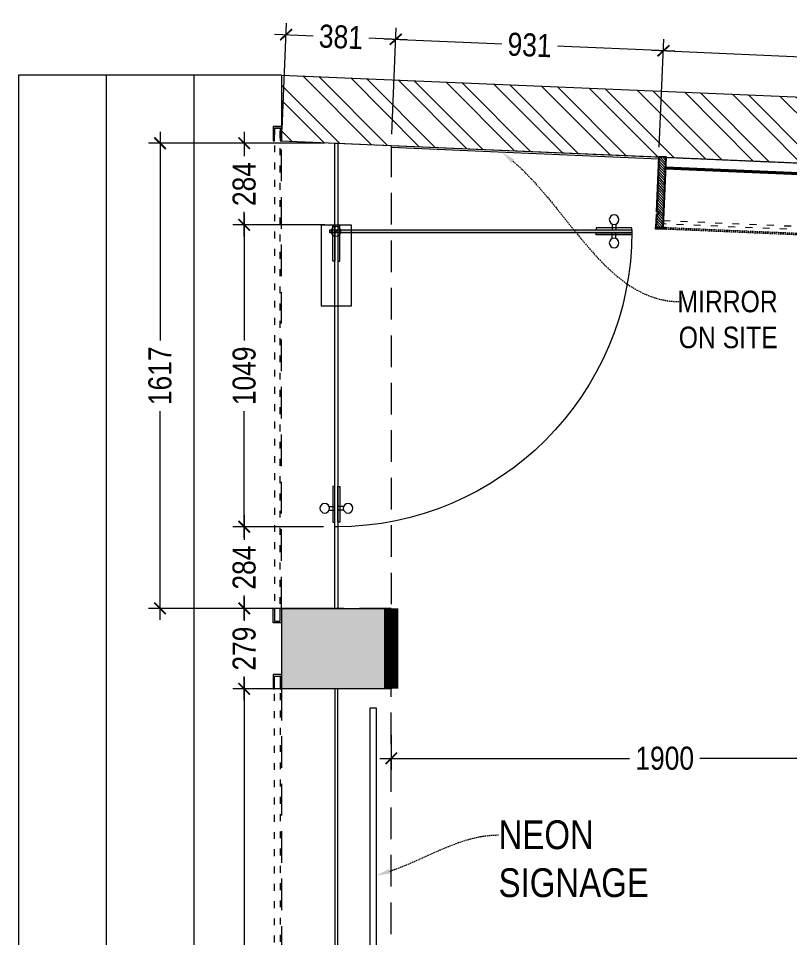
# Model space of a CAD drawing. Extents: x 8885 to 22004, y -1013833 to -999816.
# Drawn here: x 8885 to 11565, y -1010475 to -1007279 of the extents above; entities that cross this region are included whole.
import ezdxf
from ezdxf import colors
from ezdxf.entities.mleader import LeaderData, LeaderLine
from ezdxf.lldxf.tags import DXFTag
from ezdxf.math import Vec2, Vec3

# ---------------------------------------------------------------- set-up
doc = ezdxf.new("R2010")
doc.units = 0
doc.header["$LTSCALE"] = 40
doc.header["$MEASUREMENT"] = 0
doc.header["$PDMODE"] = 3
for name, pattern in [('a_p6_plan_L18$0$HIDDEN', [0.375, 0.25, -0.125]), ('ACAD_ISO03W100', [30, 12, -18]), ('HIDDEN', [0.375, 0.25, -0.125]), ('HIDDEN2', [0.1875, 0.125, -0.0625])]:
    doc.linetypes.add(name, pattern=pattern)
for name, color, linetype, lineweight in [('A-WALL-MASY', 1, 'Continuous', 9), ('beam', 90, 'Continuous', 9), ('Column', 243, 'Continuous', 9), ('Column hatch', 8, 'Continuous', 9), ('dimensions', 149, 'Continuous', 5), ('Floor-Unit', 1, 'Continuous', 13), ('Glass-FrontGlazing', 150, 'Continuous', 20), ('LENS_GLASS', 4, 'Continuous', 5), ('LENS_TEXT', 31, 'HIDDEN2', 5), ('LN-ELEVATION-1', 81, 'Continuous', 25), ('LN-ELEVATION-3', 125, 'a_p6_plan_L18$0$HIDDEN', 18), ('LN-ELEVATION-4', 145, 'Continuous', 13), ('LN-HATCH', 251, 'Continuous', 0), ('Mirror', 4, 'Continuous', 15), ('shutter', 172, 'Continuous', 9), ('Steps', 4, 'Continuous', 9), ('wall hatch', 22, 'Continuous', 9)]:
    doc.layers.add(name, color=color, linetype=linetype, lineweight=lineweight)
doc.layers.add('LK-MIRROR', color=133, linetype='Continuous', lineweight=13, true_color=0x44c9e4)
doc.styles.get("Standard").update_dxf_attribs({"font": 'ARIALN.TTF'})
tags = doc.linetypes.add('DASHED2', pattern=[0.375, 0.25, -0.125]).pattern_tags.tags
tags[6:7] = [DXFTag(74, 4), DXFTag(75, 0), DXFTag(340, '0'), DXFTag(46, 1.0), DXFTag(50, 0.0), DXFTag(44, 0.0), DXFTag(45, 0.0)]
tags[4:5] = [DXFTag(74, 4), DXFTag(75, 0), DXFTag(340, '0'), DXFTag(46, 1.0), DXFTag(50, 0.0), DXFTag(44, 0.0), DXFTag(45, 0.0)]
doc.dimstyles.new('Working', dxfattribs={"dimscale": 0.8, "dimtxt": 100, "dimasz": 50, "dimexe": 50, "dimexo": 50, "dimgap": 0, "dimtad": 0, "dimdec": 0, "dimzin": 0, "dimdsep": 46, "dimtxsty": 'Standard', "dimblk": 'ARCHTICK', "dimcen": 0, "dimdle": 50, "dimclrd": 250, "dimclre": 8, "dimclrt": 7, "dimadec": 0, "dimazin": 0, "dimtfac": 1, "dimtdec": 0, "dimtofl": 0, "dimtmove": 1, "dimatfit": 3, "dimfxl": 3, "dimtolj": 1, "dimlwd": 5, "dimlwe": 0, "dimarcsym": 0})

# ---------------------------------------------------------------- blocks, each defined once
blk = doc.blocks.new('GFHFD')
at = {"layer": 'LN-HATCH', "ltscale": 0.5}
h = blk.add_hatch(dxfattribs=at)
h.set_pattern_fill('ANSI31', color=256, scale=2)
h.set_pattern_definition([(45, (4097187.331, 1708800.267), (-4.4901280605, 4.4901280605), [])])
h.paths.add_polyline_path([(792.1, 220), (792.1, 30), (786.1, 30), (786.1, 20), (792.1, 20), (792.1, -24), (767.1, -24), (767.1, 220)])
h.paths.add_polyline_path([(-382.9, 180), (767.1, 180), (767.1, 186), (-382.9, 186)])
h.paths.add_polyline_path([(757.1, -24), (757.1, -30), (792.1, -30), (792.1, -24)])
h.paths.add_polyline_path([(-407.9, 220), (-407.9, 30), (-401.9, 30), (-401.9, 20), (-407.9, 20), (-407.9, -24), (-382.9, -24), (-382.9, 220)])
h.paths.add_polyline_path([(-372.9, -24), (-372.9, -30), (-407.9, -30), (-407.9, -24)])
at = {"layer": 'LN-ELEVATION-1', "ltscale": 0.5}
for points in [[(-407.9, 220), (-407.9, 30), (-401.9, 30), (-401.9, 20), (-407.9, 20), (-407.9, -24), (-382.9, -24), (-382.9, 220)], [(792.1, 220), (792.1, 30), (786.1, 30), (786.1, 20), (792.1, 20), (792.1, -24), (767.1, -24), (767.1, 220)], [(-382.9, 180), (767.1, 180), (767.1, 186), (-382.9, 186)], [(-372.9, -24), (-372.9, -30), (-407.9, -30), (-407.9, -24)], [(757.1, -24), (757.1, -30), (792.1, -30), (792.1, -24)]]:
    blk.add_lwpolyline(points, close=True, dxfattribs=at)
at = {"layer": 'LN-ELEVATION-3', "ltscale": 0.5}
for p, q in [((767.1, 220), (-382.9, 220)), ((757.1, -24), (-372.9, -24)), ((-372.9, -30), (757.1, -30))]:
    blk.add_line(p, q, dxfattribs=at)
at = {"layer": 'LN-ELEVATION-4', "linetype": 'ACAD_ISO03W100', "ltscale": 0.05}
blk.add_lwpolyline([(767.1, 0), (-382.9, 0), (-382.9, -12), (767.1, -12)], close=True, dxfattribs=at)
blk = doc.blocks.new('awfefwrea')
at = {"layer": 'Column hatch'}
h = blk.add_hatch(color=256, dxfattribs=at)
h.dxf.hatch_style = 1
h.paths.add_polyline_path([(-11341.3, -1933.8), (-11341.3, -1654.4), (-11722.3, -1654.4), (-11722.3, -1933.8)])
at = {"layer": 'wall hatch'}
h = blk.add_hatch(dxfattribs=at)
h.set_pattern_fill('ANSI32', color=256, scale=300, angle=269.87)
h.set_pattern_definition([(314.87, (-22742204.96, 1628129.26), (79.7298001, 79.36881616), []), (314.87, (-22742205.08, 1628076.23), (79.7298001, 79.36881616), [])])
h.paths.add_polyline_path([(-2146.3, -1389.1), (-2146.3, -1331.7), (-2306.6, -1331.7), (-2306.6, -1389.1)], flags=17)
h.paths.add_polyline_path([(-1866.9, -1389.1), (-1866.9, -1331.7), (-2146.3, -1331.7), (-2146.3, -1389.1)], flags=17)
h.paths.add_polyline_path([(-12.7, -4499.3), (-12.7, -5591.5), (-11722.3, -5591.5), (-11722.3, -5820.1), (-2146.3, -5820.1), (215.9, -5820.1), (215.9, -4493.8), (0, 0), (-2197.2, -82.5), (-2197.2, 14.9), (-5775.8, -54.7), (-11722.3, 200), (-11722.3, -28.8), (-5778.5, -283.4), (-2425.8, -218.2), (-2425.8, -319.8), (-217.5, -236.9), (-169.4, -1236.7), (-2306.6, -1236.7), (-2306.6, -1331.7), (-1866.9, -1331.7), (-1866.9, -1389.1), (-162.1, -1389.1)])
at = {"layer": 'A-WALL-MASY'}
for p, q in [((-11722.3, 200), (-5768.7, -55)), ((-11722.3, 200), (-11722.3, -28.8)), ((-11696.9, 200), (-11696.9, 198.9)), ((-11722.3, -28.8), (-5778.5, -283.4))]:
    blk.add_line(p, q, dxfattribs=at)
at = {"layer": 'beam', "linetype": 'HIDDEN', "ltscale": 11}
for points in [[(-11341.3, -1654.4), (-11722.3, -1654.4), (-11722.3, -28.8), (-11341.3, -45.1)], [(-11341.3, -1933.8), (-11722.3, -1933.8), (-11722.3, -5591.5), (-11341.3, -5591.5)]]:
    blk.add_lwpolyline(points, close=True, dxfattribs=at)
at = {"layer": 'Column'}
for p, q in [((-11722.3, -1654.4), (-11341.3, -1654.4)), ((-11722.3, -1654.4), (-11722.3, -1933.8)), ((-11341.3, -1654.4), (-11341.3, -1933.8)), ((-11341.3, -1933.8), (-11722.3, -1933.8))]:
    blk.add_line(p, q, dxfattribs=at)
at = {"layer": 'shutter', "ltscale": 10, "elevation": 581.8}
blk.add_lwpolyline([(-11722.3, -28.8), (-11722.3, 21.2), (-11751.3, 21.2), (-11751.3, -28.8), (-11746.6, -28.8), (-11746.6, 15.5), (-11727.4, 15.5), (-11727.4, -28.8), (-11722.3, -28.8)], dxfattribs=at)
at = {"layer": 'shutter', "color": 5, "linetype": 'ACAD_ISO03W100', "ltscale": 0.05, "true_color": 0x0505ff, "elevation": -0.5}
for points in [[(-11746.6, -1698.8), (-11727.4, -1698.8), (-11727.4, 15.5), (-11746.6, 15.5)], [(-11746.6, -1889.5), (-11727.4, -1889.5), (-11727.4, -5635.9), (-11746.6, -5635.9)]]:
    blk.add_lwpolyline(points, close=True, dxfattribs=at)
at = {"layer": 'shutter', "ltscale": 10}
for points in [[(-11722.3, -1654.4), (-11722.3, -1704.4), (-11751.3, -1704.4), (-11751.3, -1654.4), (-11746.6, -1654.4), (-11746.6, -1698.8), (-11727.4, -1698.8), (-11727.4, -1654.4), (-11722.3, -1654.4)], [(-11722.3, -1933.8), (-11722.3, -1883.8), (-11751.3, -1883.8), (-11751.3, -1933.8), (-11746.6, -1933.8), (-11746.6, -1889.5), (-11727.4, -1889.5), (-11727.4, -1933.8), (-11722.3, -1933.8)]]:
    blk.add_lwpolyline(points, dxfattribs=at)
at = {"layer": 'Steps', "ltscale": 500}
for p, q in [((-12636.8, 200), (-12636.8, -5820.1)), ((-11722.3, 200), (-12636.8, 200)), ((-12332, 200), (-12332, -5820.1)), ((-12027.1, 200), (-12027.1, -5820.1))]:
    blk.add_line(p, q, dxfattribs=at)
blk = doc.blocks.new('G-Door')
at = {"layer": 'LENS_GLASS', "ltscale": 111}
blk.add_hatch(color=256, dxfattribs=at).paths.add_polyline_path([(-17.1, -17.1), (-17.1, 1032.9), (-27.6, 1032.9), (-27.6, -17.1)])
at = {"layer": 'LENS_GLASS', "ltscale": 44}
for p, q in [((-47.6, 977.2), (-27.6, 977.2)), ((-47.6, 964.1), (-27.6, 964.1)), ((3, 977.2), (-17.1, 977.2)), ((3, 964.1), (-17.1, 964.1))]:
    blk.add_line(p, q, dxfattribs=at)
at = {"layer": 'LENS_GLASS'}
for p, q in [((-992.3, 30.6), (-992.3, 10.5)), ((-992.3, -20), (-992.3, 0)), ((-979.2, 30.6), (-979.2, 10.5)), ((-979.2, -20), (-979.2, 0)), ((-27.6, 0), (-17.1, 10.5))]:
    blk.add_line(p, q, dxfattribs=at)
at = {"layer": 'LENS_GLASS', "ltscale": 44}
for points in [[(-27.6, 908.3), (-27.6, 1032.9), (-34.1, 1032.9), (-34.1, 908.3)], [(-17.1, 908.3), (-17.1, 1032.9), (-10.5, 1032.9), (-10.5, 908.3)]]:
    blk.add_lwpolyline(points, close=True, dxfattribs=at)
at = {"layer": 'LENS_GLASS', "ltscale": 111}
blk.add_lwpolyline([(-17.1, -17.1), (-17.1, 1032.9), (-27.6, 1032.9), (-27.6, -17.1)], close=True, dxfattribs=at)
at = {"layer": 'LENS_GLASS'}
for points in [[(-281.3, 58), (-1.3, 58), (-1.3, -47.5), (-281.3, -47.5)], [(-1034.3, 10.5), (-909.6, 10.5), (-909.6, 17.1), (-1034.3, 17.1)], [(-1034.3, 0), (-909.6, 0), (-909.6, -6.6), (-1034.3, -6.6)], [(-1.3, 10.5), (-125.9, 10.5), (-125.9, 17.1), (-1.3, 17.1)], [(-1.3, 0), (-125.9, 0), (-125.9, -6.6), (-1.3, -6.6)]]:
    blk.add_lwpolyline(points, close=True, dxfattribs=at)
at = {"layer": 'LENS_GLASS', "ltscale": 222}
blk.add_lwpolyline([(0, 10.5), (-1050, 10.5), (-1050, 0), (0, 0)], close=True, dxfattribs=at)
at = {"layer": 'LENS_GLASS', "ltscale": 44}
for centre in [(-62.9, 970.6), (18.3, 970.6)]:
    blk.add_circle(centre, 16.6, dxfattribs=at)
at = {"layer": 'LENS_GLASS'}
for centre, radius in [((-985.7, 45.8), 16.6), ((-22.3, 3.9), 17.3), ((-985.7, -35.3), 16.6)]:
    blk.add_circle(centre, radius, dxfattribs=at)
at = {"layer": 'LENS_GLASS', "ltscale": 222}
blk.add_arc((-22.3, 5.2), 1027.7, 90, 179.9995, dxfattribs=at)
blk = doc.blocks.new('_ArchTick')
at = {"const_width": 0.15}
blk.add_lwpolyline([(-0.5, -0.5), (0.5, 0.5)], dxfattribs=at)
blk = doc.blocks.new('*D35')
at = {"layer": 'Defpoints', "color": 0, "ltscale": 50, "transparency": 16777216}
for p in [(10196.6, -1007351.8), (9799.8, -1007704.7), (10180.8, -1007721)]:
    blk.add_point(p, dxfattribs=at)
at = {"layer": 'dimensions', "color": 8, "linetype": 'DASHED2', "lineweight": 0, "ltscale": 50, "transparency": 16777216}
for p, q in [((9801.5, -1007664.7), (9817.3, -1007295.5)), ((10182.5, -1007681), (10198.3, -1007311.9))]:
    blk.add_line(p, q, dxfattribs=at)
at = {"layer": 'dimensions', "color": 250, "linetype": 'DASHED2', "lineweight": 5, "ltscale": 50, "transparency": 16777216}
for p, q in [((9775.6, -1007333.8), (9940, -1007340.8)), ((10236.6, -1007353.5), (10072.2, -1007346.5))]:
    blk.add_line(p, q, dxfattribs=at)
at = {"layer": 'dimensions', "color": 250, "lineweight": 5, "ltscale": 50, "transparency": 16777216, "xscale": 40, "yscale": 40, "zscale": 40}
for p, rotation in [((9815.6, -1007335.5), 177.5471581616441), ((10196.6, -1007351.8), 357.5471581616441)]:
    blk.add_blockref('_ArchTick', p, dxfattribs=dict(at, rotation=rotation))
at = {"layer": 'dimensions', "color": 7, "ltscale": 50, "transparency": 16777216, "insert": (10006.1, -1007343.7), "char_height": 80, "attachment_point": 5, "rotation": 357.5472, "bg_fill": 3, "box_fill_scale": 1.25, "bg_fill_color": 9, "bg_fill_true_color": 13158600, "bg_fill_transparency": 0}
blk.add_mtext('\\A1;381', dxfattribs=at)
blk = doc.blocks.new('*D36')
at = {"layer": 'Defpoints', "color": 0, "ltscale": 50, "transparency": 16777216}
for p in [(11126.6, -1007391.7), (10180.8, -1007721), (11110.5, -1007766.8)]:
    blk.add_point(p, dxfattribs=at)
at = {"layer": 'dimensions', "color": 8, "linetype": 'DASHED2', "lineweight": 0, "ltscale": 50, "transparency": 16777216}
for p, q in [((10182.5, -1007681), (10198.3, -1007311.9)), ((11112.2, -1007726.9), (11128.3, -1007351.7))]:
    blk.add_line(p, q, dxfattribs=at)
at = {"layer": 'dimensions', "color": 250, "linetype": 'DASHED2', "lineweight": 5, "ltscale": 50, "transparency": 16777216}
for p, q in [((10156.6, -1007350.1), (10595.5, -1007368.9)), ((11166.5, -1007393.4), (10727.7, -1007374.6))]:
    blk.add_line(p, q, dxfattribs=at)
at = {"layer": 'dimensions', "color": 250, "lineweight": 5, "ltscale": 50, "transparency": 16777216, "xscale": 40, "yscale": 40, "zscale": 40}
for p, rotation in [((10196.6, -1007351.8), 177.5471581616441), ((11126.6, -1007391.7), 357.5471581616441)]:
    blk.add_blockref('_ArchTick', p, dxfattribs=dict(at, rotation=rotation))
at = {"layer": 'dimensions', "color": 7, "ltscale": 50, "transparency": 16777216, "insert": (10661.6, -1007371.8), "char_height": 80, "attachment_point": 5, "rotation": 357.5472, "bg_fill": 3, "box_fill_scale": 1.25, "bg_fill_color": 9, "bg_fill_true_color": 13158600, "bg_fill_transparency": 0}
blk.add_mtext('\\A1;931', dxfattribs=at)
blk = doc.blocks.new('*D37')
at = {"layer": 'Defpoints', "color": 0, "ltscale": 50, "transparency": 16777216}
for p in [(12325.5, -1007443), (11110.5, -1007766.8), (12309.6, -1007812.2)]:
    blk.add_point(p, dxfattribs=at)
at = {"layer": 'dimensions', "color": 8, "linetype": 'DASHED2', "lineweight": 0, "ltscale": 50, "transparency": 16777216}
for p, q in [((11112.2, -1007726.9), (11128.3, -1007351.7)), ((12311.3, -1007772.2), (12327.2, -1007403.1))]:
    blk.add_line(p, q, dxfattribs=at)
at = {"layer": 'dimensions', "color": 250, "linetype": 'DASHED2', "lineweight": 5, "ltscale": 50, "transparency": 16777216}
for p, q in [((11086.6, -1007390), (11631.3, -1007413.3)), ((12365.4, -1007444.7), (11820.7, -1007421.4))]:
    blk.add_line(p, q, dxfattribs=at)
at = {"layer": 'dimensions', "color": 250, "lineweight": 5, "ltscale": 50, "transparency": 16777216, "xscale": 40, "yscale": 40, "zscale": 40}
for p, rotation in [((11126.6, -1007391.7), 177.5471581616441), ((12325.5, -1007443), 357.5471581616441)]:
    blk.add_blockref('_ArchTick', p, dxfattribs=dict(at, rotation=rotation))
at = {"layer": 'dimensions', "color": 7, "ltscale": 50, "transparency": 16777216, "insert": (11726, -1007417.3), "char_height": 80, "attachment_point": 5, "rotation": 357.5472, "bg_fill": 3, "box_fill_scale": 1.25, "bg_fill_color": 9, "bg_fill_true_color": 13158600, "bg_fill_transparency": 0}
blk.add_mtext('\\A1;1200', dxfattribs=at)
blk = doc.blocks.new('*D92')
at = {"layer": 'Defpoints', "color": 0, "ltscale": 50, "transparency": 16777216}
for p in [(12081.3, -1009667.4), (10180.8, -1009730), (10180.8, -1009851.5)]:
    blk.add_point(p, dxfattribs=at)
at = {"layer": 'dimensions', "color": 8, "linetype": 'DASHED2', "lineweight": 0, "ltscale": 50, "transparency": 16777216}
for p, q in [((12081.3, -1009707.4), (12081.3, -1009891.5)), ((10180.8, -1009770), (10180.8, -1009891.5))]:
    blk.add_line(p, q, dxfattribs=at)
at = {"layer": 'dimensions', "color": 250, "linetype": 'DASHED2', "lineweight": 5, "ltscale": 50, "transparency": 16777216}
for p, q in [((10140.8, -1009851.5), (11036.3, -1009851.5)), ((12121.3, -1009851.5), (11225.8, -1009851.5))]:
    blk.add_line(p, q, dxfattribs=at)
at = {"layer": 'dimensions', "color": 250, "lineweight": 5, "ltscale": 50, "transparency": 16777216, "xscale": 40, "yscale": 40, "zscale": 40, "rotation": 180}
blk.add_blockref('_ArchTick', (10180.8, -1009851.5), dxfattribs=at)
at = {"layer": 'dimensions', "color": 250, "lineweight": 5, "ltscale": 50, "transparency": 16777216, "xscale": 40, "yscale": 40, "zscale": 40}
blk.add_blockref('_ArchTick', (12081.3, -1009851.5), dxfattribs=at)
at = {"layer": 'dimensions', "color": 7, "ltscale": 50, "transparency": 16777216, "insert": (11131, -1009851.5), "char_height": 80, "attachment_point": 5, "bg_fill": 3, "box_fill_scale": 1.25, "bg_fill_color": 9, "bg_fill_true_color": 13158600, "bg_fill_transparency": 0}
blk.add_mtext('\\A1;1900', dxfattribs=at)
blk = doc.blocks.new('*D93')
at = {"layer": 'Defpoints', "color": 0, "ltscale": 50, "transparency": 16777216}
for p in [(9989.3, -1007713.1), (9670, -1007997), (9990.3, -1007997)]:
    blk.add_point(p, dxfattribs=at)
at = {"layer": 'dimensions', "color": 250, "linetype": 'DASHED2', "lineweight": 5, "ltscale": 50, "transparency": 16777216}
for p, q in [((9670, -1007673.1), (9670, -1007782.1)), ((9670, -1008037), (9670, -1007927.9))]:
    blk.add_line(p, q, dxfattribs=at)
at = {"layer": 'dimensions', "color": 8, "linetype": 'DASHED2', "lineweight": 0, "ltscale": 50, "transparency": 16777216}
for p, q in [((9949.3, -1007713.1), (9630, -1007713.1)), ((9950.3, -1007997), (9630, -1007997))]:
    blk.add_line(p, q, dxfattribs=at)
at = {"layer": 'dimensions', "color": 250, "lineweight": 5, "ltscale": 50, "transparency": 16777216, "xscale": 40, "yscale": 40, "zscale": 40}
for p, rotation in [((9670, -1007713.1), 90), ((9670, -1007997), 270)]:
    blk.add_blockref('_ArchTick', p, dxfattribs=dict(at, rotation=rotation))
at = {"layer": 'dimensions', "color": 7, "ltscale": 50, "transparency": 16777216, "insert": (9670, -1007855), "char_height": 80, "attachment_point": 5, "rotation": 90, "bg_fill": 3, "box_fill_scale": 1.25, "bg_fill_color": 9, "bg_fill_true_color": 13158600, "bg_fill_transparency": 0}
blk.add_mtext('\\A1;284', dxfattribs=at)
blk = doc.blocks.new('*D94')
at = {"layer": 'Defpoints', "color": 0, "ltscale": 50, "transparency": 16777216}
for p in [(9985, -1009046.4), (9670, -1009330.3), (9989.3, -1009330.3)]:
    blk.add_point(p, dxfattribs=at)
at = {"layer": 'dimensions', "color": 250, "linetype": 'DASHED2', "lineweight": 5, "ltscale": 50, "transparency": 16777216}
for p, q in [((9670, -1009006.4), (9670, -1009115.5)), ((9670, -1009370.3), (9670, -1009261.3))]:
    blk.add_line(p, q, dxfattribs=at)
at = {"layer": 'dimensions', "color": 8, "linetype": 'DASHED2', "lineweight": 0, "ltscale": 50, "transparency": 16777216}
for p, q in [((9945, -1009046.4), (9630, -1009046.4)), ((9949.3, -1009330.3), (9630, -1009330.3))]:
    blk.add_line(p, q, dxfattribs=at)
at = {"layer": 'dimensions', "color": 250, "lineweight": 5, "ltscale": 50, "transparency": 16777216, "xscale": 40, "yscale": 40, "zscale": 40}
for p, rotation in [((9670, -1009046.4), 90), ((9670, -1009330.3), 270)]:
    blk.add_blockref('_ArchTick', p, dxfattribs=dict(at, rotation=rotation))
at = {"layer": 'dimensions', "color": 7, "ltscale": 50, "transparency": 16777216, "insert": (9670, -1009188.4), "char_height": 80, "attachment_point": 5, "rotation": 90, "bg_fill": 3, "box_fill_scale": 1.25, "bg_fill_color": 9, "bg_fill_true_color": 13158600, "bg_fill_transparency": 0}
blk.add_mtext('\\A1;284', dxfattribs=at)
blk = doc.blocks.new('*D95')
at = {"layer": 'Defpoints', "color": 0, "ltscale": 50, "transparency": 16777216}
for p in [(9989.3, -1009330.3), (9670, -1009609.7), (9995.3, -1009609.7)]:
    blk.add_point(p, dxfattribs=at)
at = {"layer": 'dimensions', "color": 250, "linetype": 'DASHED2', "lineweight": 5, "ltscale": 50, "transparency": 16777216}
for p, q in [((9670, -1009290.3), (9670, -1009396.9)), ((9670, -1009649.7), (9670, -1009543.1))]:
    blk.add_line(p, q, dxfattribs=at)
at = {"layer": 'dimensions', "color": 8, "linetype": 'DASHED2', "lineweight": 0, "ltscale": 50, "transparency": 16777216}
for p, q in [((9949.3, -1009330.3), (9630, -1009330.3)), ((9955.3, -1009609.7), (9630, -1009609.7))]:
    blk.add_line(p, q, dxfattribs=at)
at = {"layer": 'dimensions', "color": 250, "lineweight": 5, "ltscale": 50, "transparency": 16777216, "xscale": 40, "yscale": 40, "zscale": 40}
for p, rotation in [((9670, -1009330.3), 90), ((9670, -1009609.7), 270)]:
    blk.add_blockref('_ArchTick', p, dxfattribs=dict(at, rotation=rotation))
at = {"layer": 'dimensions', "color": 7, "ltscale": 50, "transparency": 16777216, "insert": (9670, -1009470), "char_height": 80, "attachment_point": 5, "rotation": 90, "bg_fill": 3, "box_fill_scale": 1.25, "bg_fill_color": 9, "bg_fill_true_color": 13158600, "bg_fill_transparency": 0}
blk.add_mtext('\\A1;279', dxfattribs=at)
blk = doc.blocks.new('*D96')
at = {"layer": 'Defpoints', "color": 0, "ltscale": 50, "transparency": 16777216}
for p in [(9995.3, -1009609.7), (9670, -1013267.4), (10028.4, -1013267.4)]:
    blk.add_point(p, dxfattribs=at)
at = {"layer": 'dimensions', "color": 250, "linetype": 'DASHED2', "lineweight": 5, "ltscale": 50, "transparency": 16777216}
for p, q in [((9670, -1009569.7), (9670, -1011340.5)), ((9670, -1013307.4), (9670, -1011536.6))]:
    blk.add_line(p, q, dxfattribs=at)
at = {"layer": 'dimensions', "color": 8, "linetype": 'DASHED2', "lineweight": 0, "ltscale": 50, "transparency": 16777216}
for p, q in [((9955.3, -1009609.7), (9630, -1009609.7)), ((9988.4, -1013267.4), (9630, -1013267.4))]:
    blk.add_line(p, q, dxfattribs=at)
at = {"layer": 'dimensions', "color": 250, "lineweight": 5, "ltscale": 50, "transparency": 16777216, "xscale": 40, "yscale": 40, "zscale": 40}
for p, rotation in [((9670, -1009609.7), 90), ((9670, -1013267.4), 270)]:
    blk.add_blockref('_ArchTick', p, dxfattribs=dict(at, rotation=rotation))
at = {"layer": 'dimensions', "color": 7, "ltscale": 50, "transparency": 16777216, "insert": (9670, -1011438.6), "char_height": 80, "attachment_point": 5, "rotation": 90, "bg_fill": 3, "box_fill_scale": 1.25, "bg_fill_color": 9, "bg_fill_true_color": 13158600, "bg_fill_transparency": 0}
blk.add_mtext('\\A1;3658', dxfattribs=at)
blk = doc.blocks.new('*D126')
at = {"layer": 'Defpoints', "color": 0, "ltscale": 50, "transparency": 16777216}
for p in [(9377.5, -1007713.1), (9895.5, -1007713.1), (9895.5, -1009330.3)]:
    blk.add_point(p, dxfattribs=at)
at = {"layer": 'dimensions', "color": 250, "linetype": 'DASHED2', "lineweight": 5, "ltscale": 50, "transparency": 16777216}
for p, q in [((9377.5, -1007673.1), (9377.5, -1008426.8)), ((9377.5, -1009370.3), (9377.5, -1008616.5))]:
    blk.add_line(p, q, dxfattribs=at)
at = {"layer": 'dimensions', "color": 8, "linetype": 'DASHED2', "lineweight": 0, "ltscale": 50, "transparency": 16777216}
for p, q in [((9777.5, -1007713.1), (9337.5, -1007713.1)), ((9777.5, -1009330.3), (9337.5, -1009330.3))]:
    blk.add_line(p, q, dxfattribs=at)
at = {"layer": 'dimensions', "color": 250, "lineweight": 5, "ltscale": 50, "transparency": 16777216, "xscale": 40, "yscale": 40, "zscale": 40}
for p, rotation in [((9377.5, -1007713.1), 90), ((9377.5, -1009330.3), 270)]:
    blk.add_blockref('_ArchTick', p, dxfattribs=dict(at, rotation=rotation))
at = {"layer": 'dimensions', "color": 7, "ltscale": 50, "transparency": 16777216, "insert": (9377.5, -1008521.7), "char_height": 80, "attachment_point": 5, "rotation": 90, "bg_fill": 3, "box_fill_scale": 1.25, "bg_fill_color": 9, "bg_fill_true_color": 13158600, "bg_fill_transparency": 0}
blk.add_mtext('\\A1;1617', dxfattribs=at)
blk = doc.blocks.new('*D129')
at = {"layer": 'Defpoints', "color": 0, "ltscale": 50, "transparency": 16777216}
for p in [(9670, -1007997), (9990.3, -1007997), (9985, -1009046.4)]:
    blk.add_point(p, dxfattribs=at)
at = {"layer": 'dimensions', "color": 250, "linetype": 'DASHED2', "lineweight": 5, "ltscale": 50, "transparency": 16777216}
for p, q in [((9670, -1007957), (9670, -1008426.7)), ((9670, -1009086.4), (9670, -1008616.6))]:
    blk.add_line(p, q, dxfattribs=at)
at = {"layer": 'dimensions', "color": 8, "linetype": 'DASHED2', "lineweight": 0, "ltscale": 50, "transparency": 16777216}
for p, q in [((9950.3, -1007997), (9630, -1007997)), ((9945, -1009046.4), (9630, -1009046.4))]:
    blk.add_line(p, q, dxfattribs=at)
at = {"layer": 'dimensions', "color": 250, "lineweight": 5, "ltscale": 50, "transparency": 16777216, "xscale": 40, "yscale": 40, "zscale": 40}
for p, rotation in [((9670, -1007997), 90), ((9670, -1009046.4), 270)]:
    blk.add_blockref('_ArchTick', p, dxfattribs=dict(at, rotation=rotation))
at = {"layer": 'dimensions', "color": 7, "ltscale": 50, "transparency": 16777216, "insert": (9670, -1008521.7), "char_height": 80, "attachment_point": 5, "rotation": 90, "bg_fill": 3, "box_fill_scale": 1.25, "bg_fill_color": 9, "bg_fill_true_color": 13158600, "bg_fill_transparency": 0}
blk.add_mtext('\\A1;1049', dxfattribs=at)

msp = doc.modelspace()

# ---------------------------------------------------------------- linework, layer by layer
at = {"layer": 'Glass-FrontGlazing'}
for points in [[(9985.3, -1007713.1), (9995.3, -1007713.1), (9995.3, -1009330.3), (9985.3, -1009330.3)], [(9985.3, -1013267.4), (9995.3, -1013267.4), (9995.3, -1009609.7), (9985.3, -1009609.7)]]:
    msp.add_lwpolyline(points, close=True, dxfattribs=at)
at = {"layer": 'LK-MIRROR', "linetype": 'ACAD_ISO03W100', "ltscale": 0.05, "const_width": 50}
msp.add_lwpolyline([(10180.8, -1009330.3), (10180.8, -1009609.7)], dxfattribs=at)
at = {"layer": 'Mirror', "lineweight": 0}
for points in [[(10180.5, -1007727), (11110.5, -1007766.8)], [(10180.8, -1007721), (11110.7, -1007760.8)]]:
    msp.add_lwpolyline(points, dxfattribs=at)

# ---------------------------------------------------------------- block references
msp.add_blockref('awfefwrea', (21522.1, -1007675.9))
at = {"layer": 'Floor-Unit', "xscale": -1, "rotation": 357.5477729741831}
msp.add_blockref('GFHFD', (11892.7, -1008014.5), dxfattribs=at)
at = {"layer": 'Glass-FrontGlazing', "xscale": -0.9994716433976109, "yscale": 0.9994716433976115, "zscale": 0.9994716433976115, "rotation": 269.9999778195202}
msp.add_blockref('G-Door', (9985, -1007997), dxfattribs=at)

# ---------------------------------------------------------------- leaders
at = {"layer": 'LENS_TEXT', "linetype": 'Continuous', "ltscale": 3}
ml = msp.add_multileader_mtext('Standard', dxfattribs=at)
ml.set_content('{\\C256;NEON SIGNAGE}', color=1)
ml.set_leader_properties(color=256, linetype='ByLayer', lineweight=-1)
ml.build(insert=Vec2(0, 0))
ml.multileader.update_dxf_attribs({"leader_type": 2, "dogleg_length": 0.36, "arrow_head_size": 50})
ctx = ml.context
ctx.base_point, ctx.char_height, ctx.arrow_head_size, ctx.landing_gap_size, ctx.plane_origin = Vec3(10553.7, -1010117.9), 100, 50, 0.09, Vec3(11617.7, -1009131.7)
notes = []
notes.append((ctx, [(1, (1, 1, 0), (10553.3, -1010117.9), (1, 0), 0.36, [(0, [(10128, -1010259.5)], 0, [])])]))
ctx.mtext.insert, ctx.mtext.width, ctx.mtext.flow_direction = Vec3(10553.8, -1010067.1), 582.534, 5
for ctx, leaders in notes:
    for number, flags, end, landing, length, lines in leaders:
        leader = LeaderData()
        leader.index, (leader.has_last_leader_line, leader.has_dogleg_vector, leader.attachment_direction) = number, flags
        leader.last_leader_point, leader.dogleg_vector, leader.dogleg_length = Vec3(end), Vec3(landing), length
        for number, points, colour, breaks in lines:
            line = LeaderLine()
            line.index, line.vertices, line.color, line.breaks = number, Vec3.list(points), colors.encode_raw_color(colour), breaks
            leader.lines.append(line)
        ctx.leaders.append(leader)

# ---------------------------------------------------------------- next in the draw order: dimensions: what is measured, and where the dimension line sits
at = {"layer": 'dimensions', "ltscale": 50}
dim = msp.add_aligned_dim(p1=(9799.8, -1007704.7), p2=(10180.8, -1007721), distance=369.5, dimstyle='Working', override={"dimfxl": 500, "dimfxlon": 1, "dimtfill": 1, "dimarcsym": 1}, dxfattribs=at)
dim.commit()
dim.dimension.update_dxf_attribs({"geometry": '*D35', "text_midpoint": (10006.1, -1007343.7)})
dim = msp.add_linear_dim(base=(9670, -1009330.3), p1=(9985, -1009046.4), p2=(9989.3, -1009330.3), angle=90, dimstyle='Working', override={"dimfxl": 500, "dimfxlon": 1, "dimtfill": 1, "dimarcsym": 1}, dxfattribs=at)
dim.commit()
dim.dimension.update_dxf_attribs({"geometry": '*D94', "text_midpoint": (9670, -1009188.4)})
dim = msp.add_linear_dim(base=(10180.7915, -1009851.5), p1=(12081.2558, -1009667.4082), p2=(10180.7915, -1009730), dimstyle='Working', override={"dimfxl": 500, "dimfxlon": 1, "dimtfill": 1, "dimarcsym": 1}, dxfattribs=at)
dim.commit()
dim.dimension.update_dxf_attribs({"geometry": '*D92', "text_midpoint": (11131.0236, -1009851.5)})

# ---------------------------------------------------------------- next in the draw order: linework, layer by layer
msp.add_lwpolyline([(10128, -1009675.5), (10128, -1010843.5), (10108, -1010843.5), (10108, -1009675.5)], close=True, dxfattribs=at)

# ---------------------------------------------------------------- next in the draw order: dimensions: what is measured, and where the dimension line sits
for base, p1, p2, angle, picture, middle in [((11126.6, -1007391.7), (10180.8, -1007721), (11110.5, -1007766.8), 177.5472, '*D36', (10661.6, -1007371.8)), ((9670, -1007997), (9989.3, -1007713.1), (9990.3, -1007997), 90, '*D93', (9670, -1007855)), ((9670, -1009609.7), (9989.3, -1009330.3), (9995.3, -1009609.7), 90, '*D95', (9670, -1009470))]:
    dim = msp.add_linear_dim(base=base, p1=p1, p2=p2, angle=angle, dimstyle='Working', override={"dimfxl": 500, "dimfxlon": 1, "dimtfill": 1, "dimarcsym": 1}, dxfattribs=at)
    dim.commit()
    dim.dimension.update_dxf_attribs({"geometry": picture, "text_midpoint": middle})

# ---------------------------------------------------------------- next in the draw order: dimensions: what is measured, and where the dimension line sits
for base, p1, p2, angle, picture, middle in [((12325.5, -1007443), (11110.5, -1007766.8), (12309.6, -1007812.2), 177.5472, '*D37', (11726, -1007417.3)), ((9377.5, -1007713.1), (9895.5, -1009330.3), (9895.5, -1007713.1), 90, '*D126', (9377.5, -1008521.7)), ((9670, -1013267.4), (9995.3, -1009609.7), (10028.4, -1013267.4), 90, '*D96', (9670, -1011438.6))]:
    dim = msp.add_linear_dim(base=base, p1=p1, p2=p2, angle=angle, dimstyle='Working', override={"dimfxl": 500, "dimfxlon": 1, "dimtfill": 1, "dimarcsym": 1}, dxfattribs=at)
    dim.commit()
    dim.dimension.update_dxf_attribs({"geometry": picture, "text_midpoint": middle})

# ---------------------------------------------------------------- next in the draw order: dimensions: what is measured, and where the dimension line sits
dim = msp.add_linear_dim(base=(9670, -1007997), p1=(9985, -1009046.4), p2=(9990.3, -1007997), angle=90, dimstyle='Working', override={"dimfxl": 500, "dimfxlon": 1, "dimtfill": 1, "dimarcsym": 1}, dxfattribs=at)
dim.commit()
dim.dimension.update_dxf_attribs({"geometry": '*D129', "text_midpoint": (9670, -1008521.7)})

# ---------------------------------------------------------------- next in the draw order: leaders
at = {"layer": 'LENS_TEXT', "linetype": 'Continuous', "ltscale": 3}
ml = msp.add_multileader_mtext('Standard', dxfattribs=at)
ml.set_content('{\\C256;MIRROR ON SITE}', color=1)
ml.set_leader_properties(color=256, linetype='ByLayer', lineweight=-1)
ml.build(insert=Vec2(0, 0))
ml.multileader.update_dxf_attribs({"leader_type": 2, "dogleg_length": 0.36, "arrow_head_size": 50})
ctx = ml.context
ctx.base_point, ctx.char_height, ctx.arrow_head_size, ctx.landing_gap_size, ctx.plane_origin = Vec3(11182.6, -1008263.7), 75, 50, 0.09, Vec3(12149.4, -1007535.7)
ctx.text_align_type = 2
notes = []
notes.append((ctx, [(1, (1, 1, 0), (11182.3, -1008263.7), (1, 0), 0.36, [(1, [(10565.2, -1007743.5)], 0, [])])]))
ctx.mtext.insert, ctx.mtext.width, ctx.mtext.alignment, ctx.mtext.flow_direction = Vec3(11523.5, -1008225.6), 456.312, 3, 5
for ctx, leaders in notes:
    for number, flags, end, landing, length, lines in leaders:
        leader = LeaderData()
        leader.index, (leader.has_last_leader_line, leader.has_dogleg_vector, leader.attachment_direction) = number, flags
        leader.last_leader_point, leader.dogleg_vector, leader.dogleg_length = Vec3(end), Vec3(landing), length
        for number, points, colour, breaks in lines:
            line = LeaderLine()
            line.index, line.vertices, line.color, line.breaks = number, Vec3.list(points), colors.encode_raw_color(colour), breaks
            leader.lines.append(line)
        ctx.leaders.append(leader)

doc.saveas('drawing.dxf')
